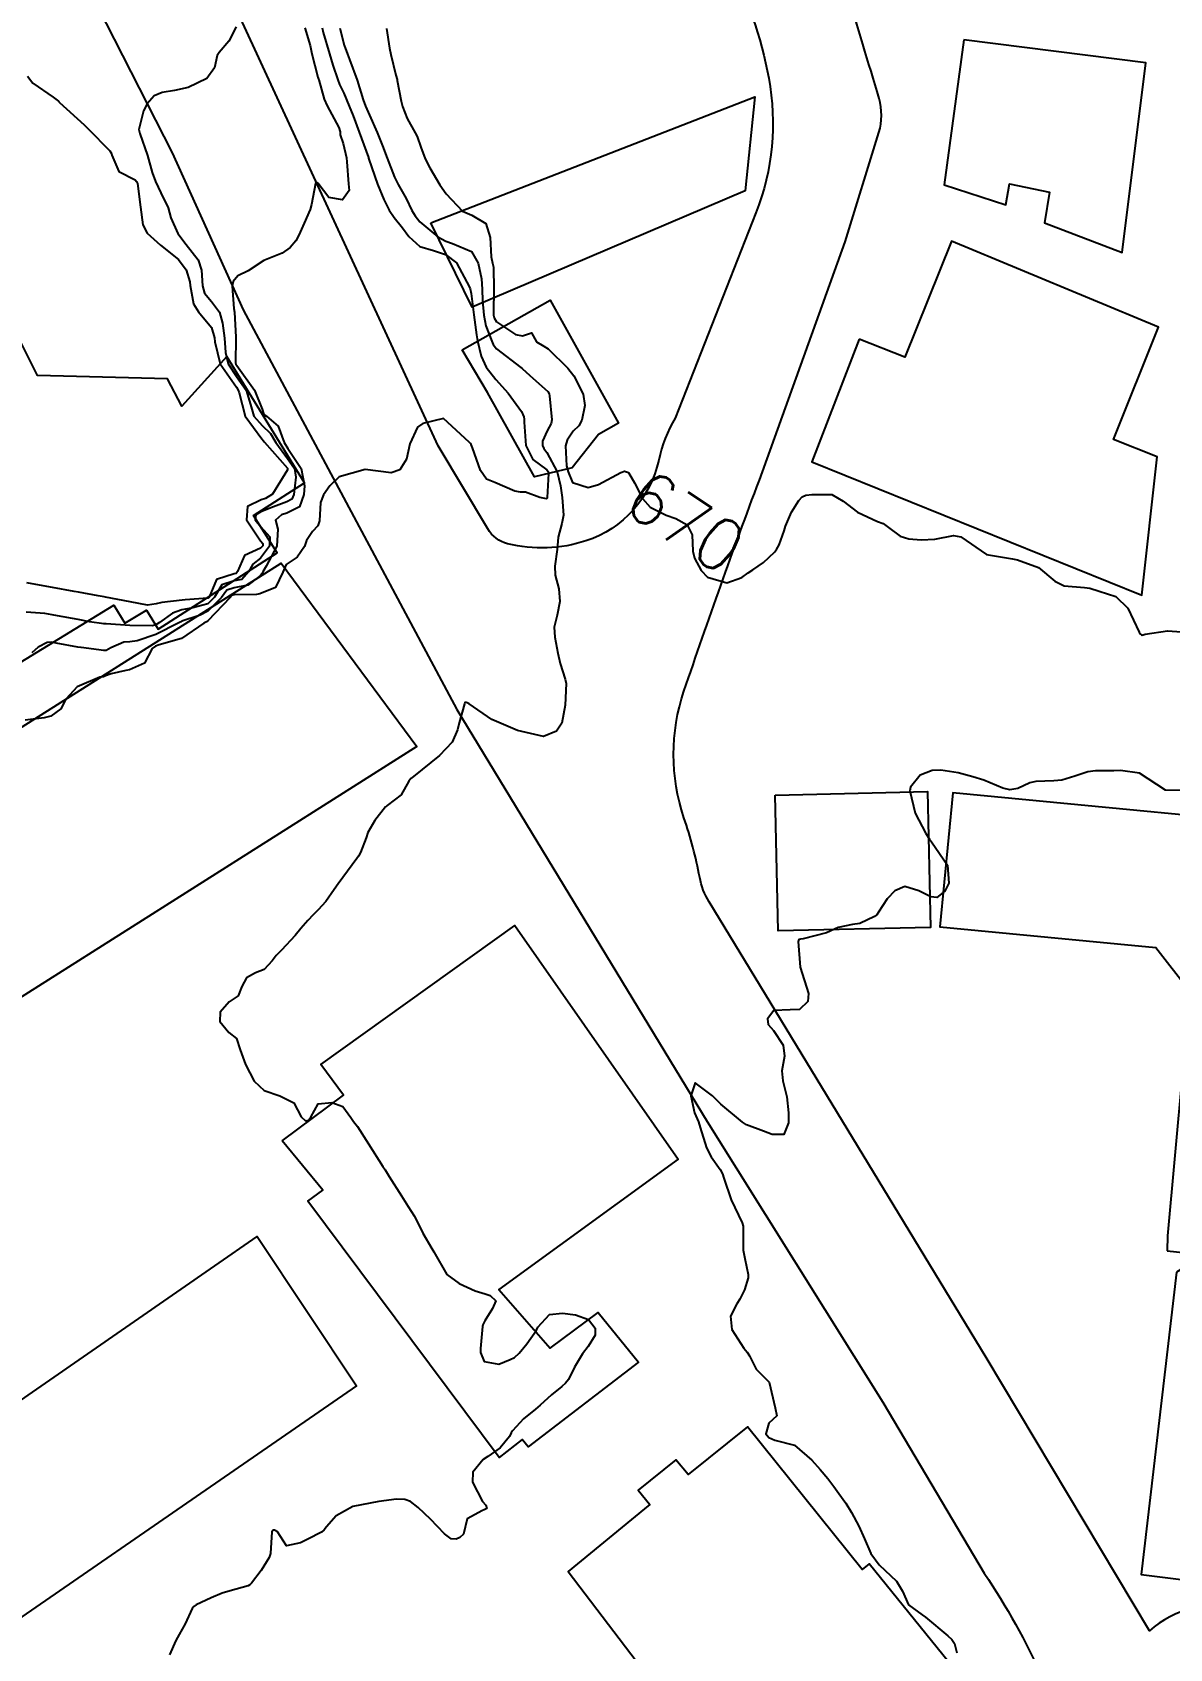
# Model space of a CAD drawing. Header units: metres. Extents: x 298520 to 308411, y 7433745 to 7450750.
# Drawn here: x 300291.2 to 300379, y 7445876.7 to 7446001.3 of the extents above; entities that cross this region are included whole.
import ezdxf
from ezdxf.enums import TextEntityAlignment as Align

# ---------------------------------------------------------------- set-up
doc = ezdxf.new("R2010")
doc.units = ezdxf.units.M
doc.header["$LTSCALE"] = 10
for name, color, linetype in [('Cotas', 45, 'Continuous'), ('Curvas de Nivel 1m', 11, 'Continuous'), ('Curvas de Nivel 5m', 15, 'Continuous'), ('Edificações', 30, 'Continuous'), ('Vias Primárias', 230, 'Continuous')]:
    doc.layers.add(name, color=color, linetype=linetype)
doc.styles.add('Style-STANDARD', font='STANDARD.shx')

msp = doc.modelspace()

# ---------------------------------------------------------------- linework, layer by layer
at = {"layer": 'Curvas de Nivel 1m', "flags": 128}
for points, elevation in [([(300313.59, 7446001.65), (300313.68, 7446001.28), (300314.15, 7445999.64), (300314.41, 7445998.76), (300314.8, 7445997.63), (300314.94, 7445997.29), (300315.26, 7445996.6), (300315.69, 7445995.62), (300315.98, 7445994.87), (300316.46, 7445993.61), (300317.16, 7445991.64), (300317.17, 7445991.6), (300317.2, 7445991.51), (300317.87, 7445989.59), (300318.35, 7445988.4), (300318.76, 7445987.58), (300319.15, 7445987.03), (300319.79, 7445986.22), (300320.27, 7445985.56), (300321.12, 7445984.79), (300322.18, 7445984.47), (300323.11, 7445984.16), (300323.95, 7445983.52), (300324.95, 7445981.65), (300325, 7445981.51), (300325.08, 7445981.16), (300325.3, 7445979.51), (300325.5, 7445977.97), (300325.58, 7445977.5), (300325.86, 7445976.34), (300326.25, 7445975.49), (300327, 7445974.52), (300327.94, 7445973.47), (300328.97, 7445972.05), (300329.16, 7445971.65), (300329.18, 7445971.46), (300329.17, 7445971.25), (300329.31, 7445969.45), (300329.83, 7445968.36), (300330.91, 7445967.57), (300331.02, 7445967.43), (300331.05, 7445967.29), (300330.96, 7445965.43), (300330.95, 7445965.37), (300330.89, 7445965.34), (300330.37, 7445965.44), (300329.28, 7445965.84), (300328.9, 7445965.83), (300328.45, 7445965.91), (300326.9, 7445966.58), (300326.27, 7445966.85), (300325.8, 7445967.5), (300325.19, 7445969.26), (300325.08, 7445969.51), (300325.03, 7445969.6), (300324.94, 7445969.7), (300322.96, 7445971.53), (300321.36, 7445971.14), (300320.96, 7445970.85), (300320.36, 7445969.56), (300320.09, 7445968.39), (300319.58, 7445967.57), (300318.91, 7445967.33), (300316.91, 7445967.6), (300314.91, 7445967.02), (300314.2, 7445966.34), (300313.7, 7445965.64), (300313.48, 7445965.05), (300313.39, 7445963.64), (300313.26, 7445963.25), (300312.85, 7445962.8), (300312.39, 7445962.11), (300312.24, 7445961.66), (300311.68, 7445960.82), (300310.83, 7445960.26), (300310.56, 7445959.67), (300310, 7445958.48), (300308.8, 7445957.99), (300308.54, 7445957.96), (300306.8, 7445957.93), (300306.64, 7445957.88), (300306.5, 7445957.72), (300304.77, 7445955.92), (300304.68, 7445955.85), (300304.47, 7445955.75), (300302.76, 7445954.55), (300301.02, 7445954.06), (300300.75, 7445953.97), (300300.49, 7445953.79), (300299.89, 7445952.65), (300298.73, 7445952.13), (300298.46, 7445952.08), (300297.32, 7445951.83), (300296.89, 7445951.67), (300296.72, 7445951.61), (300296.44, 7445951.57), (300294.71, 7445950.84), (300293.84, 7445949.88), (300293.45, 7445949.13), (300292.68, 7445948.58), (300292.15, 7445948.43), (300290.68, 7445948.25)], 672), ([(300306.97, 7446001.72), (300306.41, 7446000.62), (300305.64, 7445999.74), (300305.51, 7445999.52), (300305.28, 7445998.57), (300304.7, 7445997.75), (300303.27, 7445997.06), (300302.22, 7445996.82), (300301.26, 7445996.66), (300300.65, 7445996.41), (300300.09, 7445995.8), (300299.81, 7445995.24), (300299.46, 7445993.81), (300299.53, 7445993.5), (300300.12, 7445991.8), (300300.48, 7445990.5), (300300.74, 7445989.79), (300301.16, 7445988.93), (300301.71, 7445987.78), (300301.93, 7445986.99), (300302.47, 7445985.78), (300303.12, 7445984.95), (300304.03, 7445983.76), (300304.3, 7445982.95), (300304.36, 7445981.75), (300304.51, 7445981.18), (300305.07, 7445980.55), (300305.67, 7445979.73), (300305.91, 7445978.87), (300306.07, 7445977.73), (300306.13, 7445976.62), (300306.34, 7445975.73), (300307, 7445974.77), (300307.74, 7445973.71), (300308.08, 7445972.6), (300308.33, 7445971.71), (300308.96, 7445970.98), (300309.62, 7445970.36), (300310.03, 7445969.68), (300310.92, 7445968.44), (300311.45, 7445967.66), (300311.57, 7445967), (300311.4, 7445965.66), (300311.25, 7445965.3), (300310.88, 7445965.09), (300309.85, 7445964.72), (300308.87, 7445964.33), (300308.48, 7445964.1), (300308.44, 7445963.7), (300308.86, 7445963.17), (300309.56, 7445962.4), (300309.54, 7445961.69), (300308.83, 7445960.76), (300308.25, 7445960.28), (300307.92, 7445959.71), (300307.4, 7445959.12), (300306.81, 7445959), (300305.85, 7445958.7), (300305.28, 7445957.74), (300304.79, 7445957.24), (300303.63, 7445956.91), (300302.78, 7445956.76), (300302.05, 7445956.51), (300301.05, 7445955.79), (300300.77, 7445955.61), (300300.52, 7445955.54), (300298.77, 7445955.56), (300296.93, 7445955.68), (300296.77, 7445955.69), (300295.65, 7445955.85), (300294.77, 7445956.01), (300293.19, 7445956.3), (300292.78, 7445956.37), (300292.2, 7445956.48), (300290.78, 7445956.59)], 674), ([(300312.25, 7446001.66), (300312.68, 7446000.28), (300312.81, 7445999.65), (300313.27, 7445997.85), (300313.32, 7445997.69), (300313.33, 7445997.65), (300313.76, 7445996.14), (300313.98, 7445995.64), (300314.89, 7445993.97), (300314.99, 7445993.62), (300314.99, 7445993.4), (300315.21, 7445992.73), (300315.48, 7445991.62), (300315.51, 7445991.31), (300315.62, 7445989.62), (300315.67, 7445989.11), (300315.16, 7445988.39), (300314.1, 7445988.57), (300313.3, 7445989.65), (300313.17, 7445989.71), (300313.11, 7445989.71), (300313.07, 7445989.65), (300312.78, 7445988.03), (300312.67, 7445987.65), (300312.22, 7445986.58), (300311.8, 7445985.66), (300311.57, 7445985.22), (300311.12, 7445984.7), (300310.52, 7445984.27), (300309.1, 7445983.7), (300307.88, 7445982.92), (300307.09, 7445982.52), (300306.72, 7445982.09), (300306.65, 7445981.72), (300306.78, 7445980), (300306.83, 7445979.72), (300306.95, 7445977.8), (300306.95, 7445977.72), (300306.92, 7445975.81), (300306.95, 7445975.72), (300307.01, 7445975.62), (300308.37, 7445973.71), (300308.97, 7445972.24), (300309.09, 7445971.82), (300309.3, 7445971.69), (300310.2, 7445970.92), (300310.67, 7445969.67), (300310.94, 7445969.21), (300311.98, 7445967.66), (300312.23, 7445966.32), (300312.19, 7445965.66), (300311.84, 7445964.7), (300310.87, 7445964.23), (300310.45, 7445964.1), (300309.99, 7445963.68), (300310.17, 7445962.99), (300310.09, 7445961.68), (300309.27, 7445960.14), (300309.03, 7445959.7), (300308.96, 7445959.56), (300308.82, 7445959.4), (300307.86, 7445958.66), (300306.8, 7445958.46), (300306.24, 7445958.29), (300305.82, 7445957.73), (300304.78, 7445956.66), (300304.18, 7445956.36), (300302.77, 7445955.89), (300302.69, 7445955.85), (300302.55, 7445955.77), (300300.76, 7445954.87), (300299.32, 7445954.37), (300298.76, 7445954.31), (300298.31, 7445954.27), (300297.31, 7445953.83), (300296.95, 7445953.64), (300296.75, 7445953.62), (300295.02, 7445953.86), (300294.75, 7445953.9), (300293.08, 7445954.21), (300292.76, 7445954.27), (300292.39, 7445954.26), (300291.7, 7445953.9), (300291.2, 7445953.45)], 673), ([(300314.97, 7446001.63), (300315.3, 7446000.31), (300315.54, 7445999.62), (300315.7, 7445999.2), (300316.3, 7445997.61), (300316.76, 7445996.1), (300316.93, 7445995.6), (300317.24, 7445994.91), (300317.85, 7445993.59), (300318.26, 7445992.55), (300318.6, 7445991.59), (300319.18, 7445990.14), (300319.46, 7445989.58), (300320.07, 7445988.48), (300320.52, 7445987.56), (300320.76, 7445987.16), (300321.14, 7445986.68), (300322.52, 7445985.54), (300323.13, 7445985.2), (300323.64, 7445985.01), (300325.12, 7445984.4), (300325.62, 7445983.5), (300325.89, 7445982.3), (300325.94, 7445981.5), (300325.97, 7445980.6), (300326.06, 7445979.49), (300326.22, 7445978.67), (300326.67, 7445977.49), (300326.78, 7445977.23), (300327.03, 7445976.89), (300328.91, 7445975.46), (300329.01, 7445975.38), (300329.6, 7445974.85), (300330.99, 7445973.61), (300331.1, 7445973.43), (300331.14, 7445973.27), (300331.31, 7445971.43), (300331.25, 7445971.14), (300330.95, 7445970.56), (300330.6, 7445969.78), (300330.58, 7445969.44), (300330.69, 7445969.2), (300330.93, 7445968.89), (300331.72, 7445967.42), (300331.98, 7445966.34), (300332.1, 7445965.42), (300332.21, 7445964.08), (300332.07, 7445963.42), (300331.8, 7445962.37), (300331.72, 7445961.43), (300331.53, 7445960.13), (300331.57, 7445959.43), (300331.86, 7445958.38), (300331.93, 7445957.42), (300331.71, 7445956.35), (300331.5, 7445955.43), (300331.54, 7445954.65), (300331.78, 7445953.42), (300331.94, 7445952.63), (300332.34, 7445951.42), (300332.41, 7445951.1), (300332.33, 7445949.42), (300332.08, 7445948.03), (300331.67, 7445947.42), (300330.67, 7445947.01), (300328.67, 7445947.46), (300326.69, 7445948.32), (300324.93, 7445949.51), (300324.79, 7445949.59), (300324.7, 7445949.62), (300324.61, 7445949.61), (300324.56, 7445949.51), (300324.15, 7445948.05), (300324.03, 7445947.52), (300323.61, 7445946.57), (300322.65, 7445945.53), (300320.64, 7445943.92), (300320.44, 7445943.76), (300320.28, 7445943.56), (300319.7, 7445942.49), (300318.6, 7445941.68), (300318.55, 7445941.64), (300318.48, 7445941.58), (300317.67, 7445940.51), (300317.13, 7445939.59), (300316.98, 7445939.19), (300316.56, 7445938.05), (300316.39, 7445937.76), (300316.28, 7445937.6), (300315.54, 7445936.61), (300314.84, 7445935.63), (300314.53, 7445935.19), (300313.88, 7445934.28), (300313.28, 7445933.64), (300312.9, 7445933.26), (300312.5, 7445932.81), (300311.96, 7445932.19), (300311.51, 7445931.66), (300310.47, 7445930.53), (300310.05, 7445930.1), (300309.75, 7445929.69), (300309.12, 7445929.03), (300308.45, 7445928.77), (300307.76, 7445928.39), (300307.41, 7445927.71), (300307.13, 7445927.01), (300306.42, 7445926.54), (300305.73, 7445925.73), (300305.7, 7445925.03), (300306.4, 7445924.17), (300306.98, 7445923.71), (300307.26, 7445922.84), (300307.69, 7445921.71), (300308.35, 7445920.41), (300309.12, 7445919.69), (300310.34, 7445919.3), (300311.42, 7445918.75), (300311.97, 7445917.66), (300312.32, 7445917.37), (300312.54, 7445917.42), (300312.72, 7445917.65), (300313.29, 7445918.68), (300314.33, 7445918.78), (300315.18, 7445918.46), (300315.81, 7445917.61), (300316.01, 7445917.31), (300316.31, 7445916.93), (300317.16, 7445915.59), (300318.28, 7445913.84), (300318.45, 7445913.58), (300318.76, 7445913.08), (300319.72, 7445911.57), (300320.23, 7445910.76), (300320.7, 7445910.03), (300320.96, 7445909.55), (300321.37, 7445908.7), (300322.06, 7445907.53), (300322.2, 7445907.27), (300323.21, 7445905.52), (300324.17, 7445904.81), (300325.4, 7445904.26), (300326.16, 7445904.01), (300326.56, 7445903.89), (300326.99, 7445903.48), (300326.72, 7445902.9), (300326.13, 7445901.95), (300325.98, 7445901.63), (300325.95, 7445901.49), (300325.8, 7445899.8), (300325.81, 7445899.49), (300326.1, 7445898.8), (300327.21, 7445898.59), (300328.1, 7445898.95), (300328.43, 7445899.12), (300328.78, 7445899.45), (300329.38, 7445900.17), (300330.12, 7445901.22), (300330.24, 7445901.44), (300331.14, 7445902.42), (300332.14, 7445902.54), (300333.13, 7445902.41), (300334.13, 7445902.05), (300334.64, 7445901.38), (300334.66, 7445900.84), (300334.11, 7445899.97), (300333.67, 7445899.4), (300333.05, 7445898.37), (300332.6, 7445897.41), (300332.36, 7445897.13), (300332.07, 7445896.88), (300331.27, 7445896.22), (300330.4, 7445895.44), (300330.22, 7445895.27), (300330.05, 7445895.13), (300329.11, 7445894.38), (300328.28, 7445893.46), (300328.18, 7445893.31), (300328.03, 7445893.02), (300327.33, 7445892.15), (300326.36, 7445891.48), (300326, 7445891.25), (300325.21, 7445890.28), (300325.19, 7445889.5), (300325.97, 7445888.01), (300326.21, 7445887.73), (300326.3, 7445887.48), (300326.08, 7445887.37), (300325.96, 7445887.32), (300324.78, 7445886.68), (300324.5, 7445885.5), (300324.22, 7445885.22), (300323.93, 7445885.11), (300323.55, 7445885.13), (300323.03, 7445885.52), (300321.95, 7445886.65), (300320.99, 7445887.54), (300320.42, 7445888.01), (300319.97, 7445888.16), (300319.34, 7445888.2), (300317.97, 7445888.02), (300315.96, 7445887.61), (300314.68, 7445886.89), (300313.94, 7445886.06), (300313.76, 7445885.81), (300313.54, 7445885.63), (300312.48, 7445885.09), (300311.92, 7445884.81), (300310.84, 7445884.58), (300310.15, 7445885.68), (300309.93, 7445885.8), (300309.82, 7445885.8), (300309.71, 7445885.68), (300309.61, 7445883.99), (300309.52, 7445883.68), (300308.9, 7445882.69), (300308.15, 7445881.7), (300308.01, 7445881.58), (300307.89, 7445881.51), (300306.49, 7445881.11), (300305.88, 7445880.94), (300305.04, 7445880.58), (300303.87, 7445880.03), (300303.7, 7445879.92), (300303.57, 7445879.75), (300303.03, 7445878.58), (300302.56, 7445877.76), (300302.3, 7445877.3), (300301.82, 7445876.19)], 671)]:
    msp.add_lwpolyline(points, dxfattribs=dict(at, elevation=elevation))
at = {"layer": 'Curvas de Nivel 5m', "flags": 128}
for points, elevation in [([(300318.56, 7446001.59), (300318.8, 7446000.09), (300318.88, 7445999.58), (300319.28, 7445998), (300319.37, 7445997.67), (300319.39, 7445997.58), (300319.68, 7445996), (300319.79, 7445995.57), (300320.15, 7445994.66), (300320.78, 7445993.56), (300320.93, 7445993.26), (300321.21, 7445992.45), (300321.54, 7445991.55), (300321.89, 7445990.85), (300322.67, 7445989.54), (300323.17, 7445988.84), (300324.42, 7445987.52), (300325.15, 7445987.19), (300326.22, 7445986.57), (300326.55, 7445985.49), (300326.62, 7445983.98), (300326.74, 7445983.49), (300326.8, 7445983.18), (300326.84, 7445981.48), (300326.8, 7445979.74), (300326.81, 7445979.48), (300326.85, 7445979.29), (300327.05, 7445978.97), (300328.51, 7445977.99), (300329.04, 7445977.9), (300329.73, 7445978.14), (300330.12, 7445977.44), (300330.7, 7445977.1), (300331.03, 7445976.9), (300332.53, 7445975.41), (300333, 7445974.81), (300333.73, 7445973.4), (300333.86, 7445972.52), (300333.63, 7445971.4), (300333.4, 7445970.96), (300332.95, 7445970.54), (300332.5, 7445969.85), (300332.37, 7445969.42), (300332.45, 7445967.88), (300332.57, 7445967.41), (300332.9, 7445966.58), (300334.1, 7445966.2), (300334.9, 7445966.44), (300336.62, 7445967.36), (300336.91, 7445967.47), (300337.23, 7445967.36), (300337.69, 7445966.56), (300338.31, 7445965.35), (300338.88, 7445964.68), (300340.12, 7445964.08), (300340.87, 7445963.82), (300341.74, 7445963.31), (300342.12, 7445962.56), (300342.17, 7445961.3), (300342.3, 7445960.76), (300342.82, 7445959.79), (300343.31, 7445959.28), (300344.81, 7445958.85), (300345.95, 7445959.25), (300346.44, 7445959.63), (300346.82, 7445959.84), (300347.64, 7445960.42), (300348.47, 7445961.22), (300348.64, 7445961.42), (300348.85, 7445961.78), (300349.22, 7445962.86), (300349.33, 7445963.22), (300349.78, 7445964.31), (300350.36, 7445965.21), (300350.62, 7445965.48), (300350.9, 7445965.6), (300351.38, 7445965.67), (300352.9, 7445965.67), (300353.77, 7445965.16), (300354.88, 7445964.31), (300356.42, 7445963.59), (300356.87, 7445963.42), (300357.27, 7445963.12), (300358.18, 7445962.44), (300358.85, 7445962.24), (300359.78, 7445962.16), (300360.85, 7445962.22), (300362.29, 7445962.49), (300362.86, 7445962.4), (300364.84, 7445961.03), (300366.84, 7445960.69), (300367.22, 7445960.62), (300368.83, 7445960.03), (300370.1, 7445958.97), (300370.81, 7445958.61), (300372.38, 7445958.5), (300372.81, 7445958.43), (300373.52, 7445958.2), (300374.8, 7445957.8), (300375.74, 7445956.9), (300376.61, 7445955.05), (300376.7, 7445954.89), (300376.77, 7445954.83), (300376.84, 7445954.82), (300377.06, 7445954.89), (300378.78, 7445955.14), (300380.58, 7445955.03)], 670), ([(300290.86, 7445997.91), (300291.27, 7445997.37), (300292.85, 7445996.31), (300293.25, 7445995.99), (300293.3, 7445995.94), (300293.35, 7445995.89), (300295.23, 7445994.16), (300295.54, 7445993.86), (300297.21, 7445992.17), (300297.34, 7445991.97), (300297.38, 7445991.84), (300297.92, 7445990.56), (300299.18, 7445989.93), (300299.29, 7445989.81), (300299.35, 7445989.64), (300299.59, 7445987.81), (300299.77, 7445986.45), (300300.11, 7445985.81), (300301.12, 7445984.89), (300302.51, 7445983.78), (300303.1, 7445982.99), (300303.38, 7445982.06), (300303.41, 7445981.77), (300303.67, 7445980.36), (300304.07, 7445979.75), (300305.05, 7445978.55), (300305.3, 7445977.74), (300305.33, 7445977.44), (300305.74, 7445975.73), (300306.99, 7445973.93), (300307.13, 7445973.72), (300307.2, 7445973.5), (300307.67, 7445971.71), (300308.95, 7445969.95), (300309.06, 7445969.81), (300309.16, 7445969.7), (300310.91, 7445967.69), (300310.93, 7445967.67), (300310.93, 7445967.65), (300310.91, 7445967.57), (300309.77, 7445965.69), (300309.23, 7445965.35), (300308.89, 7445965.25), (300307.85, 7445964.74), (300307.77, 7445963.71), (300308.85, 7445962.1), (300309.02, 7445961.88), (300309.02, 7445961.7), (300308.84, 7445961.52), (300307.6, 7445960.95), (300307.07, 7445959.72), (300306.96, 7445959.58), (300306.82, 7445959.54), (300305.45, 7445959.1), (300304.88, 7445957.75), (300304.79, 7445957.66), (300303.03, 7445957.53), (300302.79, 7445957.52), (300301.24, 7445957.33), (300300.79, 7445957.22), (300300.13, 7445957.14), (300298.79, 7445957.38), (300296.89, 7445957.74), (300296.79, 7445957.76), (300296.33, 7445957.84), (300294.8, 7445958.14), (300294.47, 7445958.19), (300292.8, 7445958.48), (300292.09, 7445958.61), (300290.81, 7445958.84)], 675), ([(300380.62, 7445942.84), (300378.62, 7445942.86), (300376.64, 7445944.17), (300375.16, 7445944.39), (300374.64, 7445944.36), (300373.23, 7445944.35), (300372.64, 7445944.27), (300371.64, 7445943.95), (300370.63, 7445943.64), (300370.03, 7445943.57), (300368.63, 7445943.54), (300368.17, 7445943.44), (300367.24, 7445943), (300366.62, 7445942.89), (300366.08, 7445943.02), (300364.63, 7445943.64), (300363.78, 7445943.89), (300362.64, 7445944.2), (300361.31, 7445944.41), (300360.64, 7445944.37), (300359.72, 7445944.01), (300358.97, 7445943.1), (300358.92, 7445942.8), (300359.32, 7445941.09), (300360.15, 7445939.52), (300360.44, 7445939.08), (300360.58, 7445938.89), (300361.81, 7445937.07), (300361.93, 7445935.68), (300361.61, 7445935.07), (300361.01, 7445934.59), (300360.53, 7445934.63), (300359.62, 7445935.09), (300358.54, 7445935.43), (300357.75, 7445935.11), (300357.17, 7445934.47), (300356.51, 7445933.45), (300356.37, 7445933.26), (300356.18, 7445933.13), (300355.05, 7445932.59), (300354.5, 7445932.51), (300353.38, 7445932.27), (300352.49, 7445931.87), (300350.68, 7445931.39), (300350.48, 7445931.38), (300350.35, 7445931.34), (300350.3, 7445931.2), (300350.46, 7445929.2), (300351.1, 7445927.19), (300351.06, 7445926.56), (300350.42, 7445925.95), (300349.7, 7445925.93), (300348.42, 7445925.88), (300347.94, 7445925.23), (300347.98, 7445924.8), (300348.4, 7445924.34), (300349.14, 7445923.21), (300349.24, 7445922.36), (300349.04, 7445921.21), (300349.13, 7445920.44), (300349.42, 7445919.21), (300349.55, 7445917.99), (300349.56, 7445917.21), (300349.21, 7445916.31), (300348.3, 7445916.32), (300347.64, 7445916.57), (300346.31, 7445917.06), (300346, 7445917.25), (300344.33, 7445918.65), (300343.7, 7445919.28), (300342.35, 7445920.29), (300342.02, 7445919.29), (300342.32, 7445917.98), (300342.62, 7445917.29), (300342.74, 7445916.85), (300343.24, 7445915.28), (300343.59, 7445914.59), (300344.28, 7445913.6), (300344.47, 7445913.27), (300344.58, 7445912.95), (300345.15, 7445911.26), (300345.98, 7445909.5), (300346.06, 7445909.25), (300346.07, 7445907.38), (300346.09, 7445907.25), (300346.19, 7445906.74), (300346.45, 7445905.52), (300346.45, 7445905.25), (300346.16, 7445904.34), (300345.8, 7445903.61), (300345.57, 7445903.26), (300345.09, 7445902.31), (300345.18, 7445901.26), (300346.11, 7445899.82), (300346.38, 7445899.52), (300346.55, 7445899.24), (300347.07, 7445898.21), (300348.07, 7445897.22), (300348.54, 7445895.22), (300348.65, 7445894.61), (300348.04, 7445894.04), (300347.82, 7445893.22), (300348.03, 7445892.93), (300348.51, 7445892.74), (300350.02, 7445892.35), (300351.37, 7445891.19), (300352, 7445890.47), (300352.6, 7445889.78), (300353.05, 7445889.16), (300353.44, 7445888.62), (300353.97, 7445887.89), (300354.43, 7445887.15), (300354.99, 7445886.1), (300355.42, 7445885.14), (300355.92, 7445884.01), (300356.56, 7445883.12), (300357.89, 7445881.87), (300358.36, 7445881.1), (300358.82, 7445880.04), (300359.86, 7445879.26), (300360.13, 7445879.08), (300361.85, 7445877.65), (300362.16, 7445877.37), (300362.35, 7445877.05), (300362.55, 7445876.34)], 670)]:
    msp.add_lwpolyline(points, dxfattribs=dict(at, elevation=elevation))
at = {"layer": 'Edificações'}
for points in [[(300363.07, 7446000.72), (300361.56, 7445989.53), (300366.31, 7445988), (300366.61, 7445989.61), (300369.69, 7445988.98), (300369.31, 7445986.61), (300375.29, 7445984.32), (300377.12, 7445998.94)], [(300321.97, 7445986.62), (300346.97, 7445996.32), (300346.22, 7445989.09), (300325.17, 7445980.11)], [(300355.01, 7445977.65), (300351.35, 7445968.18), (300376.8, 7445957.9), (300377.99, 7445968.56), (300374.63, 7445969.9), (300378.1, 7445978.56), (300362.13, 7445985.19), (300358.53, 7445976.26)], [(300285.92, 7445979.45), (300274.73, 7445950.54), (300277.73, 7445945.8), (300279.23, 7445946.76), (300279.23, 7445946.76), (300279.75, 7445946.25), (300297.52, 7445957.12), (300298.38, 7445955.73), (300300.05, 7445956.75), (300300.94, 7445955.29), (300310.13, 7445961.16), (300308.29, 7445964.05), (300312.23, 7445966.57), (300306.25, 7445976.3), (300302.78, 7445972.47), (300301.67, 7445974.59), (300291.63, 7445974.84), (300288.65, 7445980.76)], [(300324.4, 7445976.82), (300331.19, 7445980.66), (300336.45, 7445971.15), (300334.9, 7445970.3), (300332.87, 7445967.71), (300329.97, 7445967.02), (300326.34, 7445973.54)], [(300266.99, 7445931.97), (300285.18, 7445943.53), (300284.78, 7445944.16), (300310.44, 7445960.36), (300320.89, 7445946.23), (300281.11, 7445921.05), (300277.41, 7445917.14), (300271.65, 7445892.99), (300279.17, 7445888.08), (300308.59, 7445908.43), (300316.24, 7445896.92), (300279.13, 7445871.33), (300255.44, 7445882.55), (300256.13, 7445887.68), (300261.95, 7445909.98), (300261.46, 7445910.11), (300264.1, 7445921.42), (300264.48, 7445921.33)], [(300348.53, 7445942.48), (300360.27, 7445942.75), (300360.5, 7445932.28), (300348.76, 7445932.02)], [(300378.77, 7445907.33), (300390.68, 7445906.05), (300391.73, 7445917.24), (300392.75, 7445927.08), (300393.77, 7445937.99), (300393.83, 7445939.63), (300362.23, 7445942.65), (300361.23, 7445932.33), (300377.89, 7445930.74), (300380.52, 7445927.35), (300378.78, 7445908.5)], [(300310.52, 7445915.83), (300315.25, 7445919.35), (300313.5, 7445921.7), (300328.46, 7445932.43), (300341.04, 7445914.4), (300327.21, 7445904.35), (300331.18, 7445899.82), (300334.88, 7445902.58), (300337.98, 7445898.76), (300329.47, 7445892.22), (300329.03, 7445892.79), (300327.24, 7445891.41), (300312.48, 7445911.16), (300313.64, 7445912.02)], [(300379.48, 7445905.68), (300376.76, 7445882.39), (300387.84, 7445881), (300390.64, 7445904.66), (300379.94, 7445905.97)], [(300338.46, 7445887.44), (300332.56, 7445882.61), (300340.92, 7445871.64), (300343.26, 7445873.42), (300348.97, 7445866.25), (300351.23, 7445868.05), (300352.12, 7445866.92), (300359.9, 7445872.69), (300360.44, 7445871.97), (300363.21, 7445874.02), (300355.79, 7445883.21), (300355.25, 7445882.77), (300346.39, 7445893.77), (300341.81, 7445890.08), (300340.88, 7445891.23), (300337.96, 7445888.88), (300338.87, 7445887.77)]]:
    msp.add_lwpolyline(points, close=True, dxfattribs=at)
at = {"layer": 'Vias Primárias'}
for points in [[(300472.76, 7446298.55), (300468.75, 7446248.89), (300466.62, 7446226.4), (300463.15, 7446178.29), (300461.08, 7446151.7, -0.021987), (300457.47, 7446123.01, -0.017219), (300453.55, 7446094.04, 0.012508), (300448.29, 7446057.77, -0.015715), (300445.3, 7446038.06, 0.016366), (300439.93, 7446002.27, 0.004412), (300438.1, 7445985.3), (300434.36, 7445947.48), (300430.82, 7445906.38, 0.000058), (300424.42, 7445849.96, -0.005156), (300422.14, 7445831.56, 0.018726), (300420.7, 7445816.57, 0.015018), (300420.39, 7445805.71), (300420.41, 7445790.13, 0.021134), (300421.18, 7445772.74, -0.028017), (300421.67, 7445756.76), (300421.49, 7445749.95)], [(300344.89, 7446006.9, -0.072738), (300348.03, 7445997.77, -0.141208), (300347.04, 7445987.37), (300340.82, 7445971.56, 0.080852), (300339.55, 7445968.32, -0.266171), (300333.94, 7445962.09, -0.141733), (300327.9, 7445961.87, -0.199502), (300326.37, 7445963.01), (300322.55, 7445969.41), (300303.37, 7446010.94)], [(300386.39, 7446006.15, 0.0274), (300385.58, 7445989.14), (300385.51, 7445980.24, 0.048295), (300387.68, 7445956.01, 0.106228), (300391.26, 7445947.48, -0.125252), (300393.94, 7445940.37, -0.061714), (300393.84, 7445932.75), (300388.52, 7445881.67, -0.030256), (300388.17, 7445879.54, -0.47456), (300387.55, 7445879.23, 0.101), (300386.62, 7445879.44, -0.056468), (300384.46, 7445879.74, 0.247882), (300377.39, 7445878.04), (300364.79, 7445899.12), (300343.43, 7445934.26, -0.089996), (300342.71, 7445936.13, 0.034645), (300341.5, 7445940.74, -0.164469), (300341.5, 7445950.49, -0.008252), (300347.31, 7445966.76), (300353.94, 7445985.14), (300356.53, 7445993.58, 0.147545), (300356.54, 7445996.21, 0.000451), (300354.06, 7446004.55, 0.049818)], [(300295.65, 7446004.53), (300302.03, 7445992.02), (300307.5, 7445979.91), (300323.98, 7445949.08), (300343.29, 7445917.3), (300356.83, 7445895.68), (300364.65, 7445882.47, -0.041764), (300369.15, 7445874.42, -0.004632), (300370.73, 7445870.85, -0.07158), (300375.11, 7445854.65, -0.052958), (300375.28, 7445843.77), (300372.49, 7445812.88), (300367.9, 7445765.66)]]:
    msp.add_lwpolyline(points, format="xyb", dxfattribs=at)

# ---------------------------------------------------------------- texts
at = {"layer": 'Cotas', "style": 'Style-STANDARD'}
msp.add_text('670', height=4, rotation=326.543, dxfattribs=at).set_placement((300341.63, 7445963.57, 670), align=Align.MIDDLE_CENTER)

doc.saveas('drawing.dxf')
